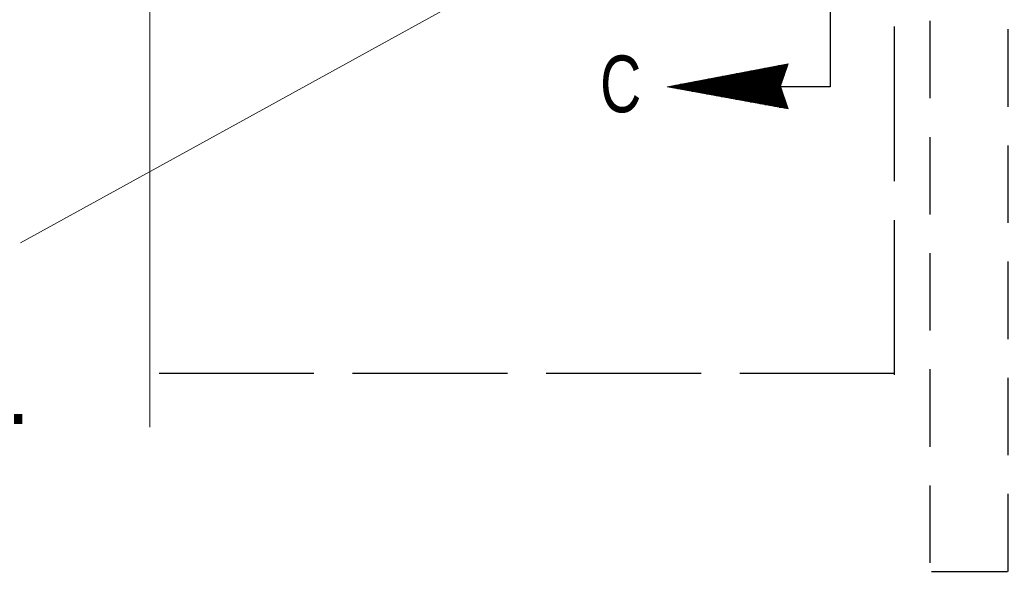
# Model space of a CAD drawing. Extents: x 578 to 948, y 17 to 286.
# Drawn here: x 738.35 to 759.03, y 109.8 to 121.36 of the extents above; entities that cross this region are included whole.
import ezdxf

# ---------------------------------------------------------------- set-up
doc = ezdxf.new("R2010")
doc.units = 0
doc.header["$LTSCALE"] = 0.54
doc.linetypes.add('LONG_DASHED', pattern=[7.5, 6, -1.5])
doc.linetypes.add('MEDIUM_DASHED', pattern=[4.5, 3, -1.5])
doc.layers.add('1', color=7, linetype='Continuous', lineweight=13)

msp = doc.modelspace()

# ---------------------------------------------------------------- linework, layer by layer
at = {"layer": '1'}
for p, q in [((738.3695, 116.6873), (753.0267, 124.7574)), ((741.0751, 112.8346), (741.0751, 122.9911)), ((754.0536, 119.5586), (754.0536, 120.3632)), ((754.0721, 119.5553), (754.0721, 120.3667)), ((754.0908, 119.5518), (754.0908, 120.3702)), ((754.1093, 119.5484), (754.1093, 120.3738)), ((754.1279, 119.5449), (754.1279, 120.3773)), ((754.4137, 120.3783), (754.133, 120.3783)), ((754.1464, 119.5416), (754.1464, 120.3808)), ((754.1651, 119.5382), (754.1651, 120.3843)), ((754.1836, 119.5348), (754.1836, 120.3879)), ((754.2023, 119.5314), (754.2023, 120.3913)), ((754.2208, 119.5281), (754.2208, 120.3949)), ((754.4201, 120.3968), (754.231, 120.3968)), ((754.2394, 119.5247), (754.2394, 120.3985)), ((754.2579, 119.5212), (754.2579, 120.402)), ((754.2766, 119.9814), (754.2766, 120.4055)), ((754.2951, 120.0352), (754.2951, 120.4089)), ((754.3138, 120.0889), (754.3138, 120.4125)), ((754.4264, 120.4154), (754.3289, 120.4154)), ((754.3323, 120.1427), (754.3323, 120.4161)), ((754.3509, 120.1964), (754.3509, 120.4196)), ((754.3694, 120.2503), (754.3694, 120.4231)), ((754.3881, 120.3041), (754.3881, 120.4267)), ((754.4066, 120.3578), (754.4066, 120.4302)), ((754.4253, 120.4116), (754.4253, 120.4338)), ((754.4329, 120.434), (754.4269, 120.434)), ((752.9571, 119.7594), (752.9571, 120.1552)), ((754.3367, 120.1553), (752.9578, 120.1553)), ((752.9758, 119.756), (752.9758, 120.1587)), ((752.9943, 119.7527), (752.9943, 120.1622)), ((753.0129, 119.7492), (753.0129, 120.1658)), ((753.0314, 119.7458), (753.0314, 120.1693)), ((753.0501, 119.7424), (753.0501, 120.1728)), ((754.343, 120.1738), (753.0557, 120.1738)), ((753.0686, 119.739), (753.0686, 120.1763)), ((753.0873, 119.7356), (753.0873, 120.1798)), ((753.1058, 119.7323), (753.1058, 120.1833)), ((753.1244, 119.7288), (753.1244, 120.1868)), ((753.1429, 119.7254), (753.1429, 120.1904)), ((754.3494, 120.1924), (753.1536, 120.1924)), ((753.1616, 119.7219), (753.1616, 120.1939)), ((753.1801, 119.7186), (753.1801, 120.1974)), ((753.1988, 119.7152), (753.1988, 120.2009)), ((753.2173, 119.7118), (753.2173, 120.2046)), ((753.2359, 119.7083), (753.2359, 120.208)), ((754.3558, 120.211), (753.2516, 120.211)), ((753.2544, 119.7049), (753.2544, 120.2116)), ((753.2731, 119.7016), (753.2731, 120.2152)), ((753.2916, 119.6981), (753.2916, 120.2187)), ((753.3103, 119.6948), (753.3103, 120.2222)), ((753.3288, 119.6913), (753.3288, 120.2257)), ((753.3474, 119.6879), (753.3474, 120.2292)), ((754.3623, 120.2296), (753.3496, 120.2296)), ((753.3659, 119.6845), (753.3659, 120.2328)), ((753.3846, 119.6812), (753.3846, 120.2363)), ((753.4031, 119.6778), (753.4031, 120.2397)), ((753.4218, 119.6743), (753.4218, 120.2433)), ((753.4403, 119.6709), (753.4403, 120.2468)), ((754.3688, 120.2482), (753.4475, 120.2482)), ((753.4589, 119.6676), (753.4589, 120.2503)), ((753.4774, 119.6641), (753.4774, 120.2538)), ((753.4961, 119.6607), (753.4961, 120.2574)), ((753.5146, 119.6573), (753.5146, 120.2609)), ((753.5333, 119.6539), (753.5333, 120.2645)), ((754.3752, 120.2668), (753.5454, 120.2668)), ((753.5518, 119.6505), (753.5518, 120.268)), ((753.5704, 119.6471), (753.5704, 120.2715)), ((753.5889, 119.6437), (753.5889, 120.275)), ((753.6076, 119.6404), (753.6076, 120.2785)), ((753.6261, 119.6368), (753.6261, 120.2821)), ((754.3816, 120.2853), (753.6433, 120.2853)), ((753.6448, 119.6335), (753.6448, 120.2856)), ((753.6633, 119.6301), (753.6633, 120.2891)), ((753.6819, 119.6268), (753.6819, 120.2927)), ((753.7004, 119.6233), (753.7004, 120.2963)), ((753.7191, 119.6199), (753.7191, 120.2997)), ((753.7376, 119.6165), (753.7376, 120.3033)), ((754.388, 120.3039), (753.7413, 120.3039)), ((753.7563, 119.6132), (753.7563, 120.3068)), ((753.7748, 119.6096), (753.7748, 120.3103)), ((753.7934, 119.6063), (753.7934, 120.3138)), ((753.8119, 119.6028), (753.8119, 120.3173)), ((753.8306, 119.5995), (753.8306, 120.3208)), ((754.3944, 120.3225), (753.8392, 120.3225)), ((753.8491, 119.596), (753.8491, 120.3244)), ((753.8678, 119.5927), (753.8678, 120.3279)), ((753.8863, 119.5893), (753.8863, 120.3314)), ((753.9049, 119.5858), (753.9049, 120.335)), ((753.9234, 119.5825), (753.9234, 120.3385)), ((754.4008, 120.3411), (753.9371, 120.3411)), ((753.9421, 119.579), (753.9421, 120.342)), ((753.9606, 119.5757), (753.9606, 120.3455)), ((753.9793, 119.5723), (753.9793, 120.3491)), ((753.9978, 119.5688), (753.9978, 120.3526)), ((754.0164, 119.5654), (754.0164, 120.3562)), ((754.0349, 119.5621), (754.0349, 120.3597)), ((754.4072, 120.3597), (754.0351, 120.3597)), ((751.8979, 119.9534), (751.8979, 119.9542)), ((754.2782, 119.9508), (751.9118, 119.9508)), ((751.9165, 119.95), (751.9165, 119.9577)), ((751.9351, 119.9466), (751.9351, 119.9613)), ((751.9537, 119.9431), (751.9537, 119.9647)), ((751.9723, 119.9398), (751.9723, 119.9683)), ((754.2723, 119.9694), (751.9783, 119.9694)), ((751.9908, 119.9363), (751.9908, 119.9718)), ((752.0094, 119.933), (752.0094, 119.9753)), ((752.028, 119.9295), (752.028, 119.9788)), ((752.0466, 119.9262), (752.0466, 119.9824)), ((752.0652, 119.9228), (752.0652, 119.9859)), ((754.2788, 119.988), (752.0763, 119.988)), ((752.0838, 119.9193), (752.0838, 119.9894)), ((752.1023, 119.9158), (752.1023, 119.993)), ((752.1209, 119.9126), (752.1209, 119.9965)), ((752.1395, 119.9092), (752.1395, 120)), ((752.1581, 119.9058), (752.1581, 120.0035)), ((754.2852, 120.0066), (752.1743, 120.0066)), ((752.1767, 119.9023), (752.1767, 120.0071)), ((752.1953, 119.899), (752.1953, 120.0106)), ((752.2138, 119.8956), (752.2138, 120.0141)), ((752.2324, 119.8921), (752.2324, 120.0176)), ((752.251, 119.8887), (752.251, 120.0212)), ((752.2696, 119.8853), (752.2696, 120.0247)), ((754.2917, 120.0252), (752.2723, 120.0252)), ((752.2882, 119.8819), (752.2882, 120.0282)), ((752.3068, 119.8785), (752.3068, 120.0318)), ((752.3253, 119.8751), (752.3253, 120.0353)), ((752.3439, 119.8718), (752.3439, 120.0388)), ((752.3625, 119.8683), (752.3625, 120.0423)), ((754.2981, 120.0438), (752.3702, 120.0438)), ((752.3811, 119.8648), (752.3811, 120.0458)), ((752.3997, 119.8614), (752.3997, 120.0493)), ((752.4183, 119.8582), (752.4183, 120.0529)), ((752.4368, 119.8547), (752.4368, 120.0563)), ((752.4554, 119.8513), (752.4554, 120.0599)), ((754.3046, 120.0623), (752.468, 120.0623)), ((752.474, 119.8479), (752.474, 120.0635)), ((752.4926, 119.8445), (752.4926, 120.067)), ((752.5112, 119.8411), (752.5112, 120.0705)), ((752.5298, 119.8377), (752.5298, 120.0741)), ((752.5483, 119.8343), (752.5483, 120.0776)), ((754.3109, 120.0809), (752.566, 120.0809)), ((752.5669, 119.8308), (752.5669, 120.0811)), ((752.5855, 119.8274), (752.5855, 120.0847)), ((752.6041, 119.824), (752.6041, 120.0882)), ((752.6227, 119.8207), (752.6227, 120.0917)), ((752.6413, 119.8173), (752.6413, 120.0952)), ((752.6598, 119.8138), (752.6598, 120.0988)), ((754.3173, 120.0995), (752.6639, 120.0995)), ((752.6784, 119.8104), (752.6784, 120.1023)), ((752.697, 119.807), (752.697, 120.1058)), ((752.7156, 119.8036), (752.7156, 120.1093)), ((752.7342, 119.8003), (752.7342, 120.1129)), ((752.7528, 119.7968), (752.7528, 120.1163)), ((754.3238, 120.1181), (752.7619, 120.1181)), ((752.7713, 119.7935), (752.7713, 120.1198)), ((752.7899, 119.79), (752.7899, 120.1235)), ((752.8084, 119.7867), (752.8084, 120.127)), ((752.8271, 119.7833), (752.8271, 120.1304)), ((752.8456, 119.7799), (752.8456, 120.134)), ((754.3302, 120.1367), (752.8598, 120.1367)), ((752.8643, 119.7763), (752.8643, 120.1375)), ((752.8828, 119.773), (752.8828, 120.141)), ((752.9014, 119.7696), (752.9014, 120.1446)), ((752.9199, 119.7663), (752.9199, 120.148)), ((752.9386, 119.7628), (752.9386, 120.1517)), ((754.2766, 119.5178), (754.2766, 119.9557)), ((754.2843, 119.9323), (752.0131, 119.9323)), ((754.2904, 119.9137), (752.1146, 119.9137)), ((754.2966, 119.8951), (752.2161, 119.8951)), ((754.3028, 119.8765), (752.3177, 119.8765)), ((754.3088, 119.8579), (752.4191, 119.8579)), ((754.3149, 119.8393), (752.5206, 119.8393)), ((754.3212, 119.8208), (752.622, 119.8208)), ((754.3273, 119.8022), (752.7235, 119.8022)), ((754.3335, 119.7836), (752.825, 119.7836)), ((754.3396, 119.765), (752.9264, 119.765)), ((754.3458, 119.7464), (753.0279, 119.7464)), ((754.2951, 119.5144), (754.2951, 119.8995)), ((754.3138, 119.511), (754.3138, 119.8433)), ((754.3323, 119.5076), (754.3323, 119.7871)), ((754.3518, 119.7278), (753.1293, 119.7278)), ((754.3581, 119.7093), (753.2309, 119.7093)), ((754.3642, 119.6907), (753.3324, 119.6907)), ((754.3703, 119.6721), (753.4339, 119.6721)), ((754.3765, 119.6535), (753.5353, 119.6535)), ((754.3826, 119.6349), (753.6368, 119.6349)), ((754.3888, 119.6163), (753.7383, 119.6163)), ((754.3949, 119.5978), (753.8398, 119.5978)), ((754.4011, 119.5792), (753.9413, 119.5792)), ((754.4072, 119.5606), (754.0427, 119.5606)), ((754.4133, 119.542), (754.1443, 119.542)), ((754.3509, 119.5042), (754.3509, 119.7309)), ((754.3694, 119.5008), (754.3694, 119.6748)), ((754.3881, 119.4974), (754.3881, 119.6185)), ((754.4066, 119.4939), (754.4066, 119.5623)), ((754.4195, 119.5234), (754.2457, 119.5234)), ((754.4256, 119.5048), (754.3472, 119.5048)), ((754.4253, 119.4905), (754.4253, 119.5063))]:
    msp.add_line(p, q, dxfattribs=at)
at = {"layer": '1', "lineweight": 25}
for p, q in [((755.3108, 124.4708), (755.3119, 119.9557)), ((755.3119, 119.9557), (753.0621, 119.9557))]:
    msp.add_line(p, q, dxfattribs=at)
at = {"layer": '1', "linetype": 'LONG_DASHED', "lineweight": 25}
for p, q in [((756.6577, 113.9258), (756.6577, 124.3358)), ((756.6577, 113.9553), (741.0751, 113.9553))]:
    msp.add_line(p, q, dxfattribs=at)
at = {"layer": '1', "linetype": 'MEDIUM_DASHED', "lineweight": 25}
for p, q in [((757.3915, 121.3331), (757.3915, 109.7972)), ((759.0349, 109.8158), (759.0349, 121.3518)), ((757.4281, 109.8158), (759.0222, 109.8158))]:
    msp.add_line(p, q, dxfattribs=at)
at = {"layer": '1'}
msp.add_lwpolyline([(754.4334, 120.4353), (751.8958, 119.9538), (754.4307, 119.4896), (754.2722, 119.9688)], close=True, dxfattribs=at)

# ---------------------------------------------------------------- texts
at = {"layer": '1', "width": 0.75}
msp.add_text('C', height=1.189, dxfattribs=at).set_placement((750.4959, 119.4193))
at = {"layer": '1'}
msp.add_text('WASHERS ON RDY. STD. GRH-3.', height=1.351, dxfattribs=at).set_placement((710.1659, 112.8964))

doc.saveas('drawing.dxf')
